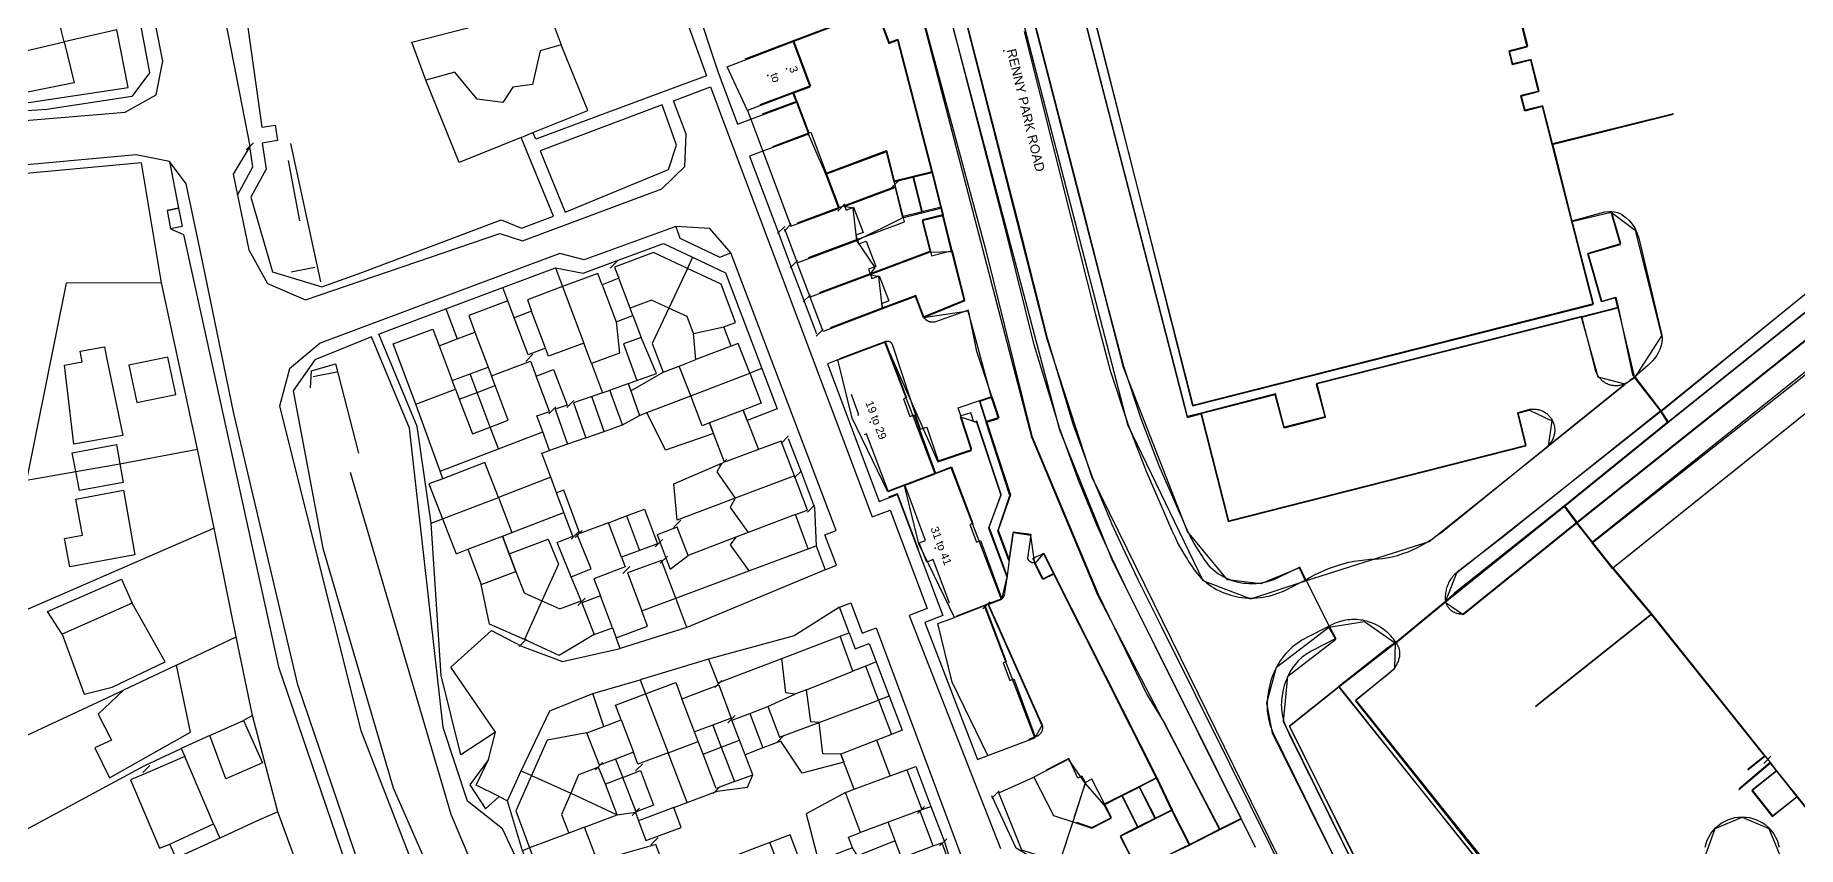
# Model space of a CAD drawing. Header units: millimetres. Extents: x 111502 to 977541, y 8702 to 1044108.
# Drawn here: x 488560.1 to 488807.8, y 243066.6 to 243180.8 of the extents above; entities that cross this region are included whole.
import ezdxf
from ezdxf.enums import TextEntityAlignment as Align

# ---------------------------------------------------------------- set-up
doc = ezdxf.new("R2010")
doc.units = ezdxf.units.MM
doc.header["$LTSCALE"] = 0.25
doc.linetypes.add('DASHED2', pattern=[9.525, 6.35, -3.175])
doc.layers.add('E HVSS As Laid HV', color=10, linetype='Continuous')
doc.layers.add('X HVSS Site Background', color=8, linetype='Continuous')
doc.styles.add('85C29BD3-77E0-4928-B775-6F', font='arial.ttf', dxfattribs={"height": 0.2})

# ---------------------------------------------------------------- blocks, each defined once
blk = doc.blocks.new('Gas OS')
at = {"layer": 'X HVSS Site Background'}
for points in [[(248.84, -565.23), (304.54, -560.59), (308.9, -558.12), (309.85, -553.42), (303.86, -523.04), (302.34, -515.46), (296.33, -485.98), (284.43, -450.33)], [(506.8, -616.07), (521.41, -604.26), (578.93, -558.11), (535.54, -535.13), (540.5, -505.06), (546.71, -468.85), (559.29, -392.98), (604.03, -383.11), (614.12, -387.21), (641.48, -406.5)], [(408.49, -461.87), (445.43, -604.54), (456.01, -626.5), (462.78, -629.05), (470.46, -626.51), (469.61, -624.7), (464.17, -626.95), (459.49, -626.37), (453.85, -619.57), (444.89, -596.49), (428.72, -533.82)], [(521.41, -604.26), (520.39, -602.72), (549.64, -578.89)], [(268.1, -431.25), (263.46, -422.75), (259.16, -415.39), (256.9, -412.11), (251.89, -405.9), (252.65, -405.12), (256.85, -410.22), (267.86, -425.8), (288.06, -466.04), (297.18, -497.37), (307.95, -555.05), (305.47, -558.38), (293.53, -560.2), (248.78, -563.23), (237.42, -562.42)], [(499.25, -727.76), (491.44, -715.97), (440.42, -611.9), (434.13, -592.51), (400.33, -459.68), (391.07, -443.86), (379.53, -435.34), (365.38, -431.08), (350.48, -430.91), (304.47, -440.29), (298.94, -444.2), (313.27, -513.82), (311.85, -513.48), (308.33, -509.97), (297.02, -450.84), (297.81, -446.13), (298.94, -444.2)], [(395.93, -454.23), (435.86, -605.28), (443.25, -623.52), (461.4, -660.08), (458.4, -661.58), (441.26, -628.53), (431.97, -606.32), (414.18, -537.86)], [(498.51, -539.17), (494.62, -523.95), (438.5, -538.26), (454.56, -601.92), (510.88, -587.62), (507.91, -575.97), (505.13, -565.13), (503.78, -559.8), (501.27, -560.43), (500.74, -558.32), (503.23, -557.69), (502.11, -553.27), (499.55, -553.93), (499.07, -552.05), (501.62, -551.4), (498.51, -539.17), (502.2, -538.19)], [(368.52, -529.6), (368.98, -531.56), (370.81, -539.56), (380.88, -537.44), (382.79, -545.84), (386.25, -555.47), (379.41, -558.01), (362.27, -564.4), (361.86, -563.46), (369.57, -560.35), (365.81, -551.09), (362.89, -551.95), (361.82, -556.7), (359.02, -557.07), (357.65, -559.21), (354.03, -558.73), (350.88, -554.96), (346.81, -556.09), (344.86, -550.72), (363.87, -545.87), (365.81, -551.09)], [(454.34, -528.99), (455.1, -532.6), (436.75, -537.32), (453.83, -603.53), (455.76, -603.03)], [(317.24, -540.59), (318.39, -540.41), (317.14, -534.34), (314.48, -534.7), (317.24, -540.59), (319.02, -549.76), (322.05, -565.36)], [(237.17, -562.38), (236.94, -557.12), (237.32, -561.3), (246.46, -562.67), (291.29, -559.15), (304.99, -557.11), (303.37, -548.99), (295.96, -550.69), (297.4, -556.46), (286.14, -558.7), (285.43, -555.71), (288.76, -554.94), (288.19, -552.5), (295.96, -550.69), (294.59, -545.26), (283.62, -547.98), (284.33, -550.98), (287.65, -550.21), (288.19, -552.5), (272.07, -554.28), (258.09, -555.43), (253.99, -555.77), (236.94, -557.12), (236.69, -551.28)], [(331.67, -546.41), (324.61, -548.11), (321.79, -548.68), (323.76, -562.71), (325.63, -562.41), (325.96, -564.58), (323.8, -564.94), (324.38, -568.58), (322.23, -572.53), (325.26, -583.03), (332.19, -585.17), (337.81, -583.13), (357.41, -575.75), (360.25, -576.91), (364.77, -575.22), (360.23, -564.16), (361.86, -563.46)], [(384.68, -545.25), (387.86, -554.86), (390.63, -562.26), (392.48, -561.57), (394.18, -566.06), (398.13, -576.63), (404.85, -574.12), (403.03, -569.32), (400.59, -563.66), (394.18, -566.06), (392.31, -566.77), (396.28, -577.34), (398.08, -582.15), (399.89, -586.96), (401.7, -591.77)], [(392.01, -560.35), (392.48, -561.57), (398.91, -559.17), (398.44, -557.92), (400.83, -557.02), (398.42, -550.66), (410.11, -546.24), (411.89, -550.91), (413.1, -550.45), (417.93, -569.05)], [(398.44, -557.92), (392.01, -560.35), (389.15, -554.18), (398.42, -550.66)], [(320.33, -572.24), (321.93, -579.96), (324.54, -584.7), (329.91, -586.98), (357.23, -577.64), (360.38, -578.68), (379.96, -571.39), (383.22, -568.24), (383.42, -563.69), (381.61, -559), (386.84, -557), (388.67, -561.92), (394.84, -578.34), (409.56, -617.53), (412.09, -616.58), (417.3, -630.43), (414.77, -631.38), (427.59, -664.2)], [(360.23, -564.16), (351.49, -567.65), (346.81, -556.09)], [(398.91, -559.17), (400.59, -563.66)], [(505.13, -565.13), (522.12, -560.87)], [(310.77, -567.51), (306.07, -566.6), (268.7, -570), (267.2, -576.13)], [(321.56, -565.89), (322.57, -564.88)], [(332.04, -584.47), (327.83, -564.99)], [(403.03, -569.32), (411.5, -566.14), (412.57, -570.4), (415.24, -569.73), (417.93, -569.05), (419.18, -574.07)], [(491.83, -700.25), (465.84, -647.95), (465.04, -643.69), (466.4, -638.67), (473.75, -633.02), (478.76, -632.24), (483.11, -635.29), (490.11, -629.51), (492.6, -631.25), (508.55, -618.39), (570.28, -569.14), (576.77, -565.98), (586.15, -567.01), (616.56, -584.52), (627.05, -597.03)], [(309.66, -584.59), (296.26, -584.65), (290.66, -612.38), (297.61, -611.14), (297.11, -608.53), (303.31, -607.33), (303.81, -610.06), (304.26, -612.68), (298.12, -613.83), (297.61, -611.14), (303.81, -610.06), (314.71, -608.02), (309.66, -584.59), (306.83, -567.7), (269.33, -571.2), (267.2, -576.13), (263.48, -576.36), (262.06, -570.52), (268.7, -570)], [(417.03, -822.23), (406.53, -797.59), (372.61, -738.82), (374.01, -738.02), (351.59, -699.29), (340.78, -676.34), (328.83, -641.16), (319.81, -602.98), (315.45, -581.78), (313.12, -570.65), (310.77, -567.51), (312.05, -574.1), (310.44, -574.41), (310.93, -577)], [(327.48, -567.37), (329.04, -575.88)], [(415.24, -569.73), (416.51, -574.74), (419.18, -574.07), (419.46, -575.15), (416.57, -575.87), (417.69, -580.28), (409.2, -583.46), (400.83, -586.6)], [(514.35, -588.11), (514.05, -586.69), (512.08, -587.26), (510.12, -580.52), (514.73, -579.19), (513.41, -574.66), (516.81, -577.2), (520.51, -592.04), (516.71, -597.94), (520.39, -602.72), (491.69, -625.44), (490.11, -629.51), (506.8, -616.07), (508.55, -618.39), (510.77, -621.18), (575.2, -570.3)], [(420.72, -580.18), (422.49, -587.16), (416.74, -589.52), (415.62, -586.52), (411.01, -588.27), (410.49, -583.73), (409.2, -583.46), (409.98, -582.42), (407.39, -578.65), (406.87, -574.11), (405.59, -573.85), (412.78, -571.19), (413.83, -575.43)], [(412.17, -571.3), (413.18, -570.29)], [(583.55, -575.26), (580.28, -571.23), (513.61, -624.8), (510.77, -621.18)], [(310.44, -574.41), (312.05, -574.1), (312.54, -576.68), (310.93, -577), (312.74, -577.77), (326.12, -638.62), (340.19, -680), (352.15, -704.14), (371.4, -736.72), (370.2, -737.72), (371.2, -739.62), (405.43, -798.88), (414.57, -818.19), (415.71, -822.23)], [(397.22, -576.99), (399.02, -581.79), (407.39, -578.65), (413.83, -575.43), (416.51, -574.74)], [(404.71, -574.49), (405.72, -573.48)], [(507.91, -575.97), (513.41, -574.66)], [(402.95, -624.96), (404.52, -624.31), (402.9, -620.04), (404.49, -619.43), (389.67, -580.38), (386.72, -576.95), (381.97, -576.67), (369.07, -581.36), (365.65, -580.45), (331.95, -593.09), (327.63, -596.69), (326.25, -601.94), (337.67, -647.56), (352.64, -686.25), (373.45, -724.83), (384.3, -738.26), (404.88, -772.96), (405.77, -777.78), (406.98, -776.02), (422.44, -802.22), (429.38, -810.97), (434.12, -814.69), (439.09, -815.29), (445.16, -811.55)], [(381.97, -576.67), (382.52, -578.29), (388.12, -581), (389.67, -580.38)], [(396.24, -577.67), (397.26, -576.66)], [(397.17, -577.32), (398.18, -576.3)], [(417.69, -580.28), (420.72, -580.18), (419.46, -575.15)], [(358.33, -587.12), (357.63, -585.27), (365.05, -582.49), (368.92, -583.24), (373.08, -581.7), (380.23, -579.07), (384.29, -580.99), (388.93, -583.18), (394.03, -596.67), (392.34, -597.32), (393.95, -601.53), (391.43, -602.49), (386.67, -604.3), (385.64, -604.7), (384.04, -600.5), (382.43, -596.3), (384.76, -595.4)], [(372.7, -582.55), (373.71, -581.54)], [(394.03, -596.67), (396.17, -602.3), (391.99, -603.95), (393.56, -608.06), (388.78, -609.83), (387.24, -605.81), (380.51, -608.14), (377.89, -602.86), (384.04, -600.5), (392.34, -597.32), (390.73, -593.12), (389.72, -593.51), (388.69, -590.79), (390.35, -590.16), (388.33, -584.77), (383.57, -582.56), (378.8, -580.33), (373.35, -582.38), (373.94, -583.96)], [(384.29, -580.99), (383.57, -582.56), (380.95, -588.15), (378.61, -593.12), (380.16, -597.16)], [(398.04, -582.48), (399.05, -581.46)], [(411.01, -588.27), (402.64, -591.43), (400.83, -586.6), (399.02, -581.79)], [(331.22, -582.45), (327.86, -583.07)], [(384.43, -591.74), (383.52, -589.33), (380.95, -588.15), (378.51, -587.04), (375.51, -588.15), (373.94, -583.96), (371.59, -584.86), (370.98, -583.27), (366.03, -585.13), (361.09, -587), (361.68, -588.59), (359.23, -589.51), (358.33, -587.12), (352.83, -589.2), (353.7, -591.54)], [(365.05, -582.49), (366.03, -585.13), (369.02, -593.06)], [(356.58, -647.84), (351.71, -650.99), (348.98, -639.85), (347.56, -618.42), (345.58, -604.82), (340.2, -591.81), (341.5, -591.31), (349.63, -588.27), (357.63, -585.27)], [(371.59, -584.86), (373.55, -590.08), (374.01, -594.47), (370.11, -595.93), (371.66, -600.05), (370.12, -600.59), (367.57, -601.49), (369.3, -606.38), (371.86, -605.49), (374.43, -604.57), (372.69, -599.68)], [(399.85, -587.28), (400.86, -586.27)], [(349.63, -588.27), (351.21, -592.47), (353.7, -591.54), (355.55, -596.44)], [(370.11, -595.93), (369.02, -593.06), (364.06, -594.92), (363.64, -593.8), (361.19, -594.72), (359.23, -589.51)], [(363.64, -593.8), (361.68, -588.59)], [(373.55, -590.08), (375.9, -589.19), (375.51, -588.15)], [(375.9, -589.19), (377.07, -592.29)], [(426.32, -600.73), (423.06, -588.56), (416.74, -589.52)], [(509.24, -589.42), (514.35, -588.11), (516.71, -597.94), (515.39, -598.86)], [(345.4, -601.66), (342.21, -593.2), (347.79, -591.1), (348.68, -593.44), (350.53, -598.34), (353.06, -597.39)], [(389.72, -593.51), (384.76, -595.4), (384.43, -591.74), (388.69, -590.79)], [(401.66, -592.1), (402.67, -591.09)], [(410.6, -768.53), (405.89, -771.72), (385.51, -737.36), (377.82, -728.38), (364.03, -704.25), (363.18, -702.65), (367.98, -699.97), (360.07, -666.74), (357.58, -661.42), (352.67, -657.54), (349.26, -647.18), (344.53, -605.05), (339.18, -592.19), (331.19, -595.43), (328.15, -599.78), (332.32, -621.94), (342.23, -655.67), (361.17, -698.9), (363.18, -702.65)], [(348.68, -593.44), (351.21, -592.47)], [(404.74, -595.44), (411.32, -592.96)], [(414.11, -613.13), (418.38, -611.49), (411.32, -592.96), (418.77, -609.76), (423.53, -608.19), (421.96, -603.43), (424.2, -604.19), (427.63, -614.49), (425.92, -619.1), (428.46, -625.94), (427.74, -629.17), (420.67, -610.62), (418.38, -611.49)], [(330.58, -599.39), (330.74, -596.98), (334.1, -595.98), (337.35, -608.56)], [(347.56, -618.42), (349.15, -617.82), (357, -614.79), (355.1, -609.88), (349.21, -612.15), (348.82, -611.07), (345.4, -601.66), (350.98, -599.56), (351.51, -600.96), (354.03, -600.01), (356.55, -599.06), (356.02, -597.67), (361.52, -595.6), (362.33, -597.71), (364.77, -596.78), (366.66, -601.81), (365.01, -602.39), (366.72, -607.3), (364.17, -608.2)], [(351.51, -600.96), (353.35, -605.83), (355.87, -604.88), (354.03, -600.01), (353.06, -597.39), (355.55, -596.44), (356.02, -597.67)], [(360.85, -595.66), (361.86, -594.65)], [(375.63, -599.8), (380.16, -597.16), (382.43, -596.3)], [(334.29, -597.18), (330.95, -597.81)], [(348.82, -611.07), (357.02, -607.94), (355.87, -604.88), (358.37, -603.93), (356.55, -599.06)], [(350.98, -599.56), (350.53, -598.34)], [(364.38, -611.95), (363.13, -608.55), (364.17, -608.2), (363.24, -605.58), (362.43, -603.3), (364.19, -602.68), (362.33, -597.71)], [(371.66, -600.05), (372.69, -599.68), (375.26, -598.78), (375.63, -599.8), (376.84, -603.26), (377.89, -602.86)], [(375.26, -598.78), (376.46, -598.34)], [(366.61, -602.15), (367.62, -601.13)], [(371.86, -605.49), (370.12, -600.59)], [(458.4, -661.58), (454.16, -663.7), (451.68, -658.84), (449.52, -654.31), (435.06, -625.58), (433.55, -626.34), (432.43, -624.12), (431.85, -620.14), (429.31, -619.79), (428.77, -623.67), (427.19, -619.54), (428.92, -614.54), (425.58, -604.24), (427.3, -603.67), (426.32, -600.73), (424.62, -601.28), (425.58, -604.24)], [(364.09, -603.03), (365.1, -602.02)], [(374.43, -604.57), (376.84, -603.26)], [(357.02, -607.94), (363.24, -605.58)], [(369.3, -606.38), (366.72, -607.3)], [(397.76, -606.49), (399.61, -611.35), (401.44, -616.19), (401.67, -621.61), (402.95, -624.96), (383.49, -633.08), (374.13, -636.03)], [(398.61, -611.73), (396.76, -606.87), (393.56, -608.06)], [(396.75, -607.19), (397.76, -606.17)], [(311.75, -638.39), (304.3, -641.92), (300.77, -645.27), (302.63, -648.96), (300.3, -650.04), (302.34, -654.24), (313.72, -647.81), (311.75, -638.39), (320.14, -634.38), (317.07, -619.12), (314.71, -608.02)], [(388.09, -610.41), (389.1, -609.4)], [(470.46, -626.51), (487.84, -620.97), (504.59, -607.56)], [(336.17, -611.23), (350.33, -659.35), (367.1, -699.2)], [(398.76, -617.19), (400.46, -616.56), (398.61, -611.73), (390.3, -614.89), (389.61, -616.21), (392.14, -619.74)], [(398.59, -612.04), (399.61, -611.03)], [(349.21, -612.15), (347.25, -612.89), (349.15, -617.82), (351.05, -622.74), (352.73, -622.08), (357.58, -620.22), (358.9, -619.71), (366.21, -616.92), (365.19, -614.15)], [(375.01, -617.4), (377.54, -616.45), (379.38, -621.31), (376.85, -622.26), (374.32, -623.21), (372.48, -618.35), (368.46, -619.87), (366.22, -613.77), (365.19, -614.15), (364.38, -611.95), (357, -614.79), (358.9, -619.71)], [(400.44, -616.88), (401.45, -615.86)], [(317.07, -619.12), (286.65, -632.33), (266.46, -648.36), (278.72, -657.99), (280.77, -652.87), (304.3, -641.92)], [(358.53, -622.71), (357.58, -620.22), (359.48, -625.21), (358.53, -622.71), (364.01, -620.66), (365.44, -624.2), (363.12, -629.32), (365.64, -630.46), (368.64, -629.33), (367.23, -625.97), (365.29, -621.15), (367.45, -620.26), (366.21, -616.92)], [(372.48, -618.35), (375.01, -617.4), (376.85, -622.26)], [(390.4, -620.4), (383.66, -622.98), (382.14, -618.98), (379.33, -620.05), (379.75, -621.16), (380.59, -623.41), (381.16, -624.9), (383.66, -622.98)], [(381.64, -619.01), (382.65, -617.99)], [(400.57, -622.01), (398.76, -617.19), (392.14, -619.74), (390.4, -620.4), (389.61, -621.45), (392.21, -625.14)], [(355.64, -651.68), (353, -655.22), (355.19, -658.59), (357.1, -656.87), (353.9, -655.29), (355.64, -651.68), (356.58, -647.84), (350.3, -638.66), (356.03, -633.51), (360.25, -635.7), (366.02, -637.89), (374.13, -636.03), (373.58, -634.55), (377.98, -632.89), (377.17, -630.75), (381.95, -628.98), (392.21, -625.14), (400.57, -622.01), (401.67, -621.61)], [(367.23, -625.97), (370.04, -624.83), (368.09, -620.01)], [(367.26, -620.64), (368.27, -619.63)], [(367.78, -620.44), (368.79, -619.43)], [(379.05, -621.74), (380.06, -620.73)], [(352.73, -622.08), (354.61, -627.05), (359.48, -625.21), (360.61, -628.2), (363.12, -629.32), (360.66, -634.8)], [(374.32, -623.21), (374.84, -624.56), (370.44, -626.22), (371.35, -628.63)], [(383.49, -633.08), (381.95, -628.98), (379.95, -623.65), (375.15, -625.42), (377.17, -630.75)], [(379.76, -624.04), (380.77, -623.03)], [(432.43, -624.12), (433.62, -622.72), (435.06, -625.58)], [(374.48, -625.5), (375.5, -624.49)], [(513.61, -624.8), (519.04, -631.24)], [(370.45, -634.09), (365.56, -637.02), (360.66, -634.8), (355.76, -632.6), (354.61, -627.05)], [(368.18, -629.98), (369.2, -628.97)], [(373.03, -633.13), (371.35, -628.63), (368.74, -629.61), (370.45, -634.09), (373.03, -633.13), (373.58, -634.55)], [(427.74, -629.17), (425.83, -629.89), (433.4, -646.88), (432.42, -648.6)], [(295.67, -634.03), (298.77, -642.48), (302.72, -641.47), (310.19, -637.92), (305.52, -629.67)], [(404.94, -630.21), (398.6, -634.26), (386.56, -637.55), (376.94, -640.43), (377.7, -642.41), (380.87, -650.73), (385.09, -649.12)], [(386.56, -637.55), (387.87, -640.89), (396.84, -637.46), (405.07, -634.32), (406.32, -633.84), (404.94, -630.21), (406.53, -629.63), (408.15, -633.88), (410.13, -633.13), (423.27, -668.5), (421.21, -676.94), (415.57, -681.83), (412.72, -683.33), (406.04, -686.5)], [(425.79, -651.12), (420.78, -640.76), (418.78, -632.55), (421.12, -631.69)], [(425.09, -630.48), (426.1, -629.47)], [(502.79, -644.21), (519.04, -631.24), (535, -651.24), (532.61, -653.16)], [(406.32, -633.84), (407.17, -636.07), (409.13, -635.32), (410.11, -637.93), (411.94, -642.77), (410.45, -643.33), (408.65, -638.51)], [(494.44, -696.17), (492.56, -692.4), (489.4, -686.04), (494.92, -681.5), (501.79, -690.31), (494.44, -696.17), (492.42, -697.33), (490.51, -693.47), (467.35, -646.3), (467.98, -639.95), (474.71, -634.73), (473.75, -633.02)], [(326.01, -659.02), (322.43, -645.47), (320.14, -634.38)], [(359.95, -635.75), (360.96, -634.74)], [(385.78, -650.89), (388.34, -649.93), (390.9, -648.95), (389.84, -646.13), (392.37, -645.18), (394.88, -644.22), (396.53, -648.54), (402.1, -646.46), (400.92, -646.35), (400.3, -641.86), (406.84, -639.23), (405.07, -634.32)], [(515.61, -691.41), (477.49, -643.36), (483.01, -638.8), (483.11, -635.29), (475.12, -641.47), (468.19, -647.04), (486.14, -683.02)], [(400.3, -641.86), (398.69, -642.48), (397.39, -642.28), (396.84, -637.46)], [(410.11, -637.93), (408.65, -638.51), (406.84, -639.23)], [(360.38, -664.5), (358.3, -657.46), (360.21, -653.26), (364.24, -644.82), (370.26, -642.39), (376.94, -640.43)], [(374.25, -646.08), (373.46, -644.03), (377.7, -642.41), (381.93, -640.81), (382.81, -643.12)], [(387.17, -646.81), (384.59, -647.79), (382.81, -643.12), (387.98, -641.17), (389.74, -645.85), (387.17, -646.81), (388.34, -649.93), (390.18, -654.78), (392.75, -653.81), (391.69, -650.99), (390.9, -648.95)], [(387.42, -641.54), (388.43, -640.53)], [(475.12, -641.47), (509.65, -684.54)], [(371.82, -647), (370.26, -642.39)], [(394.88, -644.22), (398.69, -642.48)], [(411.94, -642.77), (413.76, -647.55), (412.26, -648.15)], [(322.43, -645.47), (321.19, -646.18), (323.83, -652.11), (318.71, -654.4), (316.45, -648.29), (321.19, -646.18)], [(369.46, -647.89), (371.82, -647), (374.25, -646.08), (376, -650.65), (373.49, -651.6), (371.22, -652.46), (369.46, -647.89), (363.88, -648.95), (361.65, -653.91), (367.18, -656.38), (365.89, -659.41), (366.89, -662.03), (361.4, -664.1), (360.38, -664.5), (362.01, -669.3)], [(389.28, -646.5), (390.29, -645.48)], [(392.37, -645.18), (394.2, -650.03)], [(316.45, -648.29), (312.42, -650.11)], [(390.18, -654.78), (387.61, -655.75), (385.78, -650.89), (385.09, -649.12), (384.59, -647.79)], [(407.03, -655.85), (405.55, -652.05), (405.12, -650.93), (405.55, -652.05), (399.73, -653.59), (396.72, -649.08), (394.2, -650.03), (391.69, -650.99)], [(396.11, -649.32), (397.12, -648.3)], [(412.09, -653.98), (410.21, -648.95)], [(294.78, -673.16), (295.29, -681.51), (293.29, -687.66), (283.44, -691.01), (289.94, -692.53), (294.73, -689.9), (297.33, -684.83), (297.55, -671.92), (294.78, -673.16), (293.63, -670.07), (287.78, -665.26), (288.27, -662.77), (307.32, -652.52), (312.42, -650.11), (312.92, -651.26), (307.72, -653.47), (305.29, -654.51), (309.35, -664.14), (310.83, -663.56), (316.98, -660.71), (317.83, -662.71), (311.71, -665.54), (310.83, -663.56)], [(316.98, -660.71), (312.92, -651.26)], [(383.53, -657.72), (380.87, -650.73), (376.63, -652.33), (376, -650.65)], [(534.86, -652.22), (535.88, -651.21)], [(307.02, -653.51), (308.03, -652.49)], [(360.21, -653.26), (361.65, -653.91), (359.44, -658.87), (361.4, -664.1), (363.19, -668.85), (362.01, -669.3), (363.18, -674.17), (364.48, -673.71), (366.38, -678.77), (364.7, -679.39), (363.18, -674.17)], [(370.65, -653.11), (371.66, -652.09)], [(373.49, -651.6), (374.49, -654.18), (376.96, -653.22), (378.83, -658.08), (376.38, -659.03), (374.49, -654.18), (372.04, -655.13)], [(376.29, -653.28), (377.3, -652.27)], [(381.68, -658.42), (383.53, -657.72), (387.76, -656.14), (392, -655.57), (392.75, -653.81)], [(418.14, -663.83), (416.27, -658.82), (411.8, -660.5), (407.91, -661.94), (405.82, -656.31), (407.03, -655.85), (412.09, -653.98), (414.43, -653.12), (416.55, -658.72), (417.81, -658.27), (419.71, -663.26), (421.54, -669.15), (420.59, -674.22), (415.57, -681.83)], [(414.43, -653.12), (415.69, -652.64), (417.81, -658.27)], [(439.48, -654.98), (437.16, -651.61), (432.27, -654.14), (435.02, -659.55), (437.73, -660.45), (440.41, -661.32), (443.14, -659.94), (442.17, -658.02), (444.62, -656.78), (446.89, -661.26)], [(531.39, -655.88), (535.75, -652.18), (536.66, -653.32), (533.2, -656.08), (536.07, -659.67), (539.53, -656.93), (558.09, -680.09), (539.27, -695.29)], [(536.66, -653.32), (539.53, -656.93)], [(387.18, -656.45), (388.19, -655.44)], [(405.82, -656.31), (400.29, -659.31), (401.98, -665.98)], [(426.37, -657.08), (427.38, -656.06)], [(442.17, -658.02), (439.48, -654.98), (437.73, -660.45), (435.87, -666.09), (430.59, -664.4), (427.36, -656.35), (432.27, -654.14)], [(444.62, -656.78), (447.06, -655.55)], [(449.52, -654.31), (447.06, -655.55), (449.33, -660.02)], [(357.1, -656.87), (358.3, -657.46)], [(369.13, -661.18), (373.7, -659.44), (376.28, -659.06), (376.7, -660.27), (377.73, -663.07), (378.77, -662.69), (382.69, -661.24), (381.68, -658.42), (376.7, -660.27)], [(375.82, -659.54), (376.83, -658.53)], [(415.9, -659.28), (416.91, -658.27)], [(435.4, -667.5), (429.8, -664.16), (426.38, -656.78)], [(451.68, -658.84), (449.33, -660.02), (446.89, -661.26), (444.42, -662.5), (445.75, -665.12), (440.74, -667.66), (435.87, -666.09), (435.4, -667.5), (440.72, -668.24), (440.78, -669.89), (454.16, -663.7)], [(407.18, -822.24), (390.63, -787.2), (369.81, -748.51), (360.61, -727.46), (345.5, -703.58), (334.79, -683.01), (326.01, -659.02), (323.03, -660.36), (317.83, -662.71)], [(375.68, -676.64), (373.55, -677.42), (374.59, -675.68), (372.71, -670.72), (380.73, -667.82), (379.13, -663.62), (370.92, -665.95), (369.13, -661.18), (366.89, -662.03)], [(413.67, -665.49), (412.78, -663.13), (411.8, -660.5)], [(378.44, -663.67), (379.45, -662.66)], [(412.78, -663.13), (407.47, -665.24), (406.8, -664.08), (405.76, -664.46), (401.98, -665.98), (399.74, -666.88), (398, -662.28), (395.16, -663.36)], [(406.8, -664.08), (406.23, -662.57), (407.91, -661.94)], [(412.72, -683.33), (411.58, -680.38), (416.86, -678.38), (419.07, -673.54), (413.58, -671.03), (414.77, -668.47), (413.67, -665.49), (418.14, -663.83), (419.33, -663.4), (421.27, -668.69), (419.07, -673.54), (420.59, -674.22)], [(419.02, -663.83), (420.03, -662.82)]]:
    blk.add_lwpolyline(points, dxfattribs=at)
for points in [[(380.01, -559.56), (362.9, -566.02), (366.38, -574.63), (380.94, -568.67), (382.03, -565.21)], [(320.33, -572.24), (322.51, -568.25), (322.06, -565.41), (319.75, -569.29)], [(504.59, -607.56), (515.39, -598.86), (511.59, -597.88), (509.24, -589.42), (471.98, -598.85), (473.2, -603.56), (467.44, -605.04), (466.21, -600.33), (455.76, -603.03), (459.59, -618.19), (501.43, -607.55), (500.3, -602.93), (501.96, -602.5), (505.08, -604)], [(301.92, -595.09), (304.21, -606.09), (297.32, -607.28), (296, -596.17), (298.49, -595.72), (298.21, -594.2), (301.64, -593.58)], [(377.07, -592.29), (374.61, -593.2), (376.46, -598.34), (379.22, -597.35)], [(305.08, -596.18), (306.2, -601.44), (311.65, -600.29), (310.55, -595.03)], [(404.74, -595.44), (403.28, -596), (410.55, -615.34), (413.08, -614.39), (419.49, -631.42), (416.96, -632.37), (424.35, -651.67), (425.79, -651.12), (432.42, -648.6), (425.36, -630.06), (421.12, -631.69), (416.11, -621.32), (414.11, -613.13), (411.77, -614.01), (406.74, -603.65)], [(386.67, -604.3), (387.24, -605.81)], [(391.43, -602.49), (391.99, -603.95)], [(382.15, -618.01), (381.68, -612.86), (388.41, -609.97), (387.7, -611.21), (390.3, -614.89)], [(298.57, -620.11), (297.61, -615.03), (304.31, -613.78), (305.92, -622.88), (296.79, -624.55), (296.04, -620.58)], [(295.67, -634.03), (293.64, -630.85), (304.01, -626.27), (305.52, -629.67)], [(405.12, -650.93), (402.63, -650.87), (402.1, -646.46), (410.45, -643.33), (412.26, -648.15), (410.21, -648.95)], [(367.18, -656.38), (373.7, -659.44), (372.04, -655.13), (371.1, -652.73), (368.29, -653.8)], [(526.52, -665.55), (528.06, -661.36), (531.82, -659.8), (535.58, -661.36), (537.13, -665.11), (535.58, -668.87), (531.82, -670.43), (528.06, -668.87)], [(395.16, -663.36), (390.02, -665.32), (391.89, -670.21), (396.92, -667.94)]]:
    blk.add_lwpolyline(points, close=True, dxfattribs=at)
blk = doc.blocks.new('OS MAP 060722')
at = {"layer": 'X HVSS Site Background'}
for points in [[(-80.98, 3944.23), (-84.36, 3951.05), (-93.95, 3970.3), (-97.27, 3976.97), (-99.12, 3980.81), (-101.01, 3984.93), (-101.16, 3985.33), (-103.66, 3991.37), (-103.8, 3991.69), (-106.49, 3999.06), (-110.07, 4010.87), (-113.91, 4026.42), (-122.96, 4061.47)], [(-111.48, 4054.96), (-104.89, 4028.67), (-101.5, 4015.32), (-99.38, 4007.27), (-96.93, 3999.79), (-95.9, 3997.11), (-94.35, 3993.1), (-91.63, 3986.81), (-91.19, 3985.85), (-90.76, 3984.88), (-90.33, 3983.91), (-89.87, 3982.96), (-89.37, 3982.03), (-88.82, 3981.12), (-88.59, 3980.77), (-88.37, 3980.42), (-88.14, 3980.08), (-87.91, 3979.73), (-87.67, 3979.39), (-87.43, 3979.06), (-87.18, 3978.73), (-86.91, 3978.41), (-86.64, 3978.11), (-86.35, 3977.82), (-85.87, 3977.41), (-85.53, 3977.15), (-85.17, 3976.91), (-84.81, 3976.69), (-84.43, 3976.48), (-84.05, 3976.29), (-83.66, 3976.11), (-83.26, 3975.95), (-82.86, 3975.8), (-82.45, 3975.68), (-82.04, 3975.56), (-81.3, 3975.41), (-80.88, 3975.35), (-80.45, 3975.3), (-80.02, 3975.27), (-79.59, 3975.26), (-79.17, 3975.26), (-78.74, 3975.29), (-78.31, 3975.33), (-77.89, 3975.39), (-77.46, 3975.46), (-77.04, 3975.55), (-76.63, 3975.66), (-76.22, 3975.79), (-75.82, 3975.93), (-75.05, 3976.25), (-71.91, 3977.81)], [(-73.97, 3934.56), (-82.57, 3951.94), (-92.16, 3971.19), (-95.47, 3977.85), (-97.31, 3981.66), (-99.16, 3985.69), (-99.31, 3986.1), (-101.82, 3992.15), (-101.94, 3992.43), (-104.61, 3999.75), (-108.22, 4011.83), (-112.01, 4026.93), (-119.45, 4055.88)], [(-21.98, 4001.59), (-0.38, 4019.1), (7.29, 4025.43), (-1.77, 4062.35), (-7.99, 4064.7), (-8.54, 4065.01), (-8.8, 4065.26), (-9.05, 4065.55), (-9.32, 4065.85), (-9.48, 4066.06), (-9.56, 4066.19), (-9.72, 4066.55), (-9.75, 4066.66), (-9.8, 4066.93), (-9.81, 4067.51), (-9.76, 4068.2), (-9.55, 4069.57), (-9.42, 4070.65), (-9.21, 4071.54), (-9, 4072.43), (-8.81, 4073.21), (1, 4116.37), (3.06, 4135.69)], [(-20.95, 4000.04), (36.57, 4046.2), (-6.8, 4069.2), (-6.7, 4070.94), (-6.51, 4070.9), (-5.64, 4076.15), (-1.83, 4099.28)], [(-71.91, 3977.81), (-72.75, 3979.62), (-75.82, 3978.1), (-76.53, 3977.8), (-76.85, 3977.69), (-77.19, 3977.58), (-77.51, 3977.49), (-77.83, 3977.43), (-78.19, 3977.37), (-78.54, 3977.32), (-78.9, 3977.28), (-79.24, 3977.26), (-79.57, 3977.26), (-79.93, 3977.27), (-80.26, 3977.29), (-80.62, 3977.33), (-80.96, 3977.38), (-81.56, 3977.5), (-81.89, 3977.6), (-82.23, 3977.7), (-82.54, 3977.82), (-82.87, 3977.95), (-83.18, 3978.09), (-83.5, 3978.25), (-83.8, 3978.42), (-84.09, 3978.6), (-84.37, 3978.78), (-84.61, 3978.97), (-84.99, 3979.29), (-85.19, 3979.49), (-85.4, 3979.72), (-85.62, 3979.98), (-85.82, 3980.25), (-86.04, 3980.55), (-86.26, 3980.86), (-86.48, 3981.19), (-86.69, 3981.51), (-86.91, 3981.85), (-87.13, 3982.19), (-87.63, 3983.02), (-88.09, 3983.87), (-88.52, 3984.75), (-88.93, 3985.69), (-89.37, 3986.67), (-89.8, 3987.62), (-92.5, 3993.86), (-95.05, 4000.46), (-97.46, 4007.84), (-99.57, 4015.83), (-102.98, 4029.06), (-111.71, 4063.01)], [(-86.59, 4001.3), (-88.53, 4000.8), (-88.87, 4002.13), (-105.58, 4067.03), (-104.21, 4067.38), (-87.23, 4071.75)], [(-128.15, 4066.5), (-127.06, 4061.86), (-116.89, 4024.17), (-110.39, 3998.02), (-101.1, 3975.8), (-94.25, 3961.7), (-91.73, 3957.55), (-88.66, 3951.71), (-83.97, 3942.73)], [(-103.84, 4066.09), (-104.01, 4066.05), (-87.79, 4002.41), (-31.48, 4016.7), (-34.45, 4028.36)], [(-37.21, 4039.2), (-38.57, 4044.54), (-41.07, 4043.9), (-41.61, 4046.01), (-39.11, 4046.65), (-40.24, 4051.06), (-42.79, 4050.41), (-43.27, 4052.29), (-40.71, 4052.94), (-43.83, 4065.17)], [(-143.91, 4053.7), (-132.22, 4058.12)], [(-132.22, 4058.12), (-130.45, 4053.45), (-129.24, 4053.91), (-124.42, 4035.3)], [(-150.71, 4051.13), (-143.91, 4053.7)], [(-143.91, 4053.7), (-141.51, 4047.34), (-143.9, 4046.44)], [(-143.9, 4046.44), (-144.02, 4046.39), (-148.66, 4044.64)], [(-143.43, 4045.19), (-143.9, 4046.44)], [(-148.26, 4043.39), (-143.43, 4045.19)], [(-143.43, 4045.19), (-141.75, 4040.7)], [(-37.21, 4039.2), (-20.23, 4043.46)], [(-146.81, 4038.81), (-141.75, 4040.7)], [(-141.75, 4040.7), (-141.47, 4040.81), (-139.31, 4035.04)], [(-139.31, 4035.04), (-130.84, 4038.22), (-129.77, 4033.95)], [(-34.45, 4028.36), (-37.2, 4039.16), (-37.21, 4039.2)], [(-33.81, 3985.92), (27.92, 4035.17), (29.16, 4036.06), (30.37, 4036.73), (32.05, 4037.54), (33.17, 4038.03), (34.41, 4038.33), (35.5, 4038.49), (36.24, 4038.61), (37.05, 4038.72), (38.48, 4038.79), (39.07, 4038.78), (40.57, 4038.56), (42.08, 4037.99), (42.9, 4037.66), (43.79, 4037.29), (45.02, 4036.64), (74.2, 4019.77), (84.69, 4007.24)], [(17.77, 4022.66), (-31.6, 3983.12)], [(-139.31, 4035.04), (-137.5, 4030.23)], [(-129.77, 4033.95), (-127.1, 4034.62)], [(-129.57, 4033.17), (-129.77, 4033.95)], [(-127.1, 4034.62), (-124.42, 4035.3)], [(-127.1, 4034.62), (-125.83, 4029.61)], [(-124.42, 4035.3), (-123.16, 4030.28)], [(-136.75, 4030.51), (-132.76, 4031.99), (-129.85, 4033.07), (-129.57, 4033.17)], [(-128.51, 4028.93), (-129.57, 4033.17)], [(-28.75, 3979.5), (37.92, 4033.08), (41.19, 4029.04)], [(-137.5, 4030.23), (-143.4, 4028.02)], [(-137.5, 4030.23), (-136.75, 4030.51)], [(-136.75, 4030.51), (-136.5, 4029.85), (-135.47, 4030.24), (-134.14, 4026.68), (-135.17, 4026.3), (-134.95, 4025.7)], [(-134.95, 4025.7), (-128.32, 4028.18), (-128.51, 4028.93)], [(-125.83, 4029.61), (-128.51, 4028.93)], [(-123.16, 4030.28), (-125.83, 4029.61)], [(-122.89, 4029.2), (-125.77, 4028.48), (-124.66, 4024.07)], [(-123.16, 4030.28), (-122.89, 4029.2)], [(-121.62, 4024.16), (-122.89, 4029.2)], [(-34.45, 4028.36), (-29.85, 4029.6), (-29.27, 4029.66), (-28.94, 4029.66)], [(-30.27, 4017.05), (-32.22, 4023.8), (-27.62, 4025.13), (-28.94, 4029.66)], [(-28.94, 4029.66), (-28.88, 4029.65), (-28.56, 4029.61), (-28.11, 4029.51), (-27.75, 4029.35), (-27.43, 4029.17), (-26.85, 4028.78), (-26.43, 4028.37), (-26.15, 4028.05), (-25.81, 4027.56), (-25.61, 4027.25), (-25.54, 4027.12), (-25.33, 4026.57), (-25.11, 4025.91), (-21.85, 4012.27), (-21.81, 4011.87), (-21.82, 4011.56), (-21.84, 4011.43), (-21.87, 4011.21), (-21.95, 4010.78), (-22.05, 4010.45), (-22.15, 4010.22), (-22.38, 4009.76), (-22.62, 4009.34), (-22.71, 4009.21), (-22.89, 4008.95), (-23.18, 4008.62), (-23.54, 4008.27), (-23.79, 4008.03), (-25.66, 4006.37)], [(-134.95, 4025.7), (-141.85, 4023.12)], [(-134.95, 4025.7), (-134.72, 4025.1), (-133.7, 4025.49), (-132.36, 4021.93), (-133.38, 4021.54), (-133.14, 4020.89)], [(-124.66, 4024.07), (-133.14, 4020.89)], [(-121.62, 4024.16), (-119.86, 4017.18), (-125.6, 4014.82)], [(-124.66, 4024.07), (-124.5, 4023.43), (-121.62, 4024.16)], [(-133.14, 4020.89), (-140.3, 4018.21)], [(-133.14, 4020.89), (-132.89, 4020.23), (-131.86, 4020.62), (-130.53, 4017.06), (-131.56, 4016.68), (-131.34, 4016.08)], [(-131.34, 4016.08), (-138.74, 4013.29)], [(-126.73, 4017.82), (-131.34, 4016.08)], [(-125.6, 4014.82), (-126.73, 4017.82)], [(-33.12, 4014.9), (-28.01, 4016.2)], [(-30.27, 4017.05), (-28.31, 4017.62), (-28.01, 4016.2)], [(-28.01, 4016.2), (-25.96, 4006.66), (-25.66, 4006.37)], [(-116.03, 4003.61), (-118.14, 4009.97), (-119.29, 4015.79), (-124.08, 4014.09), (-124.14, 4014.08), (-124.2, 4014.07), (-124.25, 4014.06), (-124.31, 4014.06), (-124.37, 4014.06), (-124.43, 4014.06), (-124.49, 4014.07), (-124.55, 4014.07), (-124.6, 4014.08), (-124.66, 4014.09), (-124.72, 4014.1), (-124.77, 4014.12), (-124.83, 4014.14), (-124.88, 4014.16), (-124.94, 4014.18), (-124.99, 4014.21), (-125.04, 4014.24), (-125.09, 4014.27), (-125.14, 4014.3), (-125.19, 4014.33), (-125.24, 4014.37), (-125.28, 4014.41), (-125.32, 4014.44), (-125.37, 4014.49), (-125.4, 4014.53), (-125.44, 4014.57), (-125.48, 4014.62), (-125.51, 4014.67), (-125.54, 4014.72), (-125.6, 4014.82)], [(-33.12, 4014.9), (-70.37, 4005.47), (-69.16, 4000.77), (-74.92, 3999.29), (-76.14, 4003.99), (-86.59, 4001.3)], [(-26.97, 4005.45), (-27.08, 4005.39), (-27.2, 4005.35), (-27.31, 4005.3), (-27.43, 4005.26), (-27.55, 4005.23), (-27.67, 4005.2), (-27.79, 4005.18), (-27.92, 4005.16), (-28.04, 4005.14), (-28.16, 4005.13), (-28.29, 4005.13), (-28.41, 4005.13), (-28.53, 4005.14), (-28.66, 4005.15), (-28.78, 4005.16), (-28.9, 4005.18), (-29.02, 4005.21), (-29.14, 4005.24), (-29.26, 4005.28), (-29.38, 4005.32), (-29.55, 4005.39), (-29.67, 4005.45), (-29.78, 4005.51), (-29.88, 4005.57), (-29.98, 4005.64), (-30.08, 4005.71), (-30.18, 4005.79), (-30.28, 4005.87), (-30.37, 4005.96), (-30.45, 4006.05), (-30.54, 4006.14), (-30.62, 4006.23), (-30.7, 4006.33), (-30.77, 4006.43), (-30.84, 4006.54), (-30.9, 4006.64), (-30.96, 4006.75), (-31.01, 4006.86), (-31.06, 4006.98), (-31.11, 4007.09), (-31.15, 4007.21), (-31.19, 4007.33), (-31.22, 4007.45), (-31.24, 4007.57), (-33.12, 4014.9)], [(-137.38, 4008.99), (-135.28, 4009.77), (-131.03, 4011.38)], [(-131.03, 4011.38), (-131, 4011.39), (-130.96, 4011.4), (-130.93, 4011.41), (-130.9, 4011.42), (-130.86, 4011.42), (-130.83, 4011.42), (-130.8, 4011.43), (-130.76, 4011.43), (-130.73, 4011.43), (-130.69, 4011.42), (-130.66, 4011.42), (-130.63, 4011.41), (-130.59, 4011.41), (-130.56, 4011.4), (-130.53, 4011.39), (-130.49, 4011.38), (-130.46, 4011.37), (-130.43, 4011.35), (-130.4, 4011.34), (-130.34, 4011.31), (-130.31, 4011.29), (-130.29, 4011.27), (-130.26, 4011.25), (-130.23, 4011.22), (-130.21, 4011.2), (-130.18, 4011.18), (-130.16, 4011.15), (-130.14, 4011.12), (-130.12, 4011.1), (-130.1, 4011.07), (-130.08, 4011.04), (-130.07, 4011.01), (-130.05, 4010.98), (-126.1, 3999.02), (-125.15, 3999.33), (-123.58, 3994.58), (-118.83, 3996.15), (-120.4, 4000.9)], [(-131.03, 4011.38), (-128.03, 4003.44), (-128.46, 4003.28), (-127.54, 4000.79), (-126.97, 4001.03), (-123.97, 3992.84)], [(-25.66, 4006.37), (-25.87, 4006.22), (-26.3, 4005.9), (-26.44, 4005.78), (-26.54, 4005.7), (-26.65, 4005.63), (-26.75, 4005.57), (-26.86, 4005.5), (-26.97, 4005.45)], [(-25.66, 4006.37), (-21.98, 4001.59)], [(-134.85, 4000.99), (-134.73, 4001.04), (-135.78, 4003.92)], [(-117.74, 4003.05), (-116.03, 4003.61)], [(-116.03, 4003.61), (-115.06, 4000.66), (-116.77, 4000.1)], [(-37.77, 3996.75), (-26.97, 4005.45)], [(-120.4, 4000.9), (-120.78, 4002.04), (-117.74, 4003.05)], [(-113.9, 3978.39), (-116.43, 3985.24), (-114.73, 3989.84), (-118.15, 4000.15), (-118.55, 4000.01), (-118.97, 4001.32), (-120.4, 4000.9)], [(-116.77, 4000.1), (-117.74, 4003.05)], [(-86.59, 4001.3), (-82.77, 3986.14), (-40.94, 3996.77), (-42.06, 4001.39), (-40.76, 4001.73), (-40.64, 4001.76), (-40.52, 4001.79), (-40.4, 4001.82), (-40.27, 4001.83), (-40.15, 4001.85), (-40.02, 4001.85), (-39.9, 4001.86), (-39.78, 4001.85), (-39.65, 4001.85), (-39.53, 4001.83), (-39.4, 4001.81), (-39.28, 4001.79), (-39.16, 4001.76), (-39.04, 4001.73), (-38.92, 4001.69), (-38.81, 4001.65), (-38.69, 4001.61), (-38.58, 4001.55), (-38.47, 4001.5), (-38.36, 4001.44), (-38.25, 4001.37), (-38.15, 4001.3), (-37.99, 4001.18), (-37.9, 4001.09), (-37.81, 4001.01), (-37.72, 4000.92), (-37.64, 4000.83), (-37.56, 4000.73), (-37.48, 4000.63), (-37.41, 4000.53), (-37.35, 4000.42), (-37.28, 4000.31), (-37.23, 4000.2), (-37.17, 4000.09), (-37.12, 3999.98), (-37.08, 3999.86), (-37.04, 3999.74), (-37.01, 3999.62), (-36.98, 3999.5), (-36.95, 3999.38), (-36.93, 3999.26), (-36.92, 3999.13), (-36.91, 3999.01), (-36.91, 3998.79), (-36.91, 3998.66), (-36.93, 3998.54), (-36.94, 3998.41), (-36.97, 3998.29), (-36.99, 3998.17), (-37.03, 3998.04), (-37.06, 3997.92), (-37.11, 3997.81), (-37.15, 3997.69), (-37.21, 3997.57), (-37.26, 3997.46), (-37.32, 3997.35), (-37.39, 3997.24), (-37.46, 3997.14), (-37.53, 3997.04), (-37.61, 3996.94), (-37.69, 3996.84), (-37.77, 3996.75)], [(-21.98, 4001.59), (-34.27, 3991.79), (-43.94, 3984.08), (-46.82, 3981.8), (-49.15, 3980.03), (-50.22, 3979.22), (-50.38, 3979.11), (-50.53, 3978.99), (-50.68, 3978.87), (-50.82, 3978.74), (-50.96, 3978.61), (-51.09, 3978.47), (-51.22, 3978.32), (-51.34, 3978.17), (-51.45, 3978.02), (-51.56, 3977.86), (-51.73, 3977.57), (-51.82, 3977.4), (-51.9, 3977.23), (-51.97, 3977.05), (-52.04, 3976.87), (-52.1, 3976.68), (-52.15, 3976.5), (-52.19, 3976.31), (-52.23, 3976.12), (-52.26, 3975.93), (-52.28, 3975.74), (-52.29, 3975.55), (-52.29, 3975.36), (-52.29, 3975.17), (-52.26, 3974.8)], [(-21.98, 4001.59), (-20.95, 4000.04)], [(-116.77, 4000.1), (-113.43, 3989.79), (-115.16, 3984.8), (-113.58, 3980.65)], [(-20.95, 4000.04), (-35.56, 3988.23)], [(-128.25, 3991.21), (-130.59, 3990.32), (-133.64, 3998.35), (-133.98, 3998.21)], [(-54.52, 3983.34), (-54.25, 3983.51), (-53.6, 3983.95), (-52.73, 3984.6), (-38.36, 3996.28), (-38.25, 3996.35), (-38.15, 3996.42), (-38.05, 3996.5), (-37.96, 3996.58), (-37.77, 3996.75)], [(-123.97, 3992.84), (-121.69, 3993.71), (-118.68, 3985.76), (-119.11, 3985.6), (-118.2, 3983.11), (-117.63, 3983.35), (-114.62, 3975.16)], [(-123.97, 3992.84), (-128.25, 3991.21)], [(-121.96, 3974.55), (-124.29, 3980.68), (-125.18, 3980.3), (-126.25, 3983.01), (-125.37, 3983.36), (-128.25, 3991.21)], [(-126.32, 3982.11), (-129.27, 3989.95), (-130.57, 3989.46)], [(-35.56, 3988.23), (-51.01, 3975.93), (-52.26, 3974.8)], [(-35.56, 3988.23), (-33.81, 3985.92)], [(-109.93, 3980.21), (-110, 3980.2), (-110.04, 3980.2), (-110.08, 3980.2), (-110.12, 3980.2), (-110.16, 3980.2), (-110.2, 3980.2), (-110.24, 3980.21), (-110.28, 3980.21), (-110.32, 3980.22), (-110.36, 3980.23), (-110.4, 3980.24), (-110.44, 3980.26), (-110.47, 3980.27), (-110.51, 3980.29), (-110.55, 3980.31), (-110.62, 3980.35), (-110.65, 3980.37), (-110.68, 3980.4), (-110.71, 3980.42), (-110.74, 3980.45), (-110.77, 3980.48), (-110.8, 3980.51), (-110.83, 3980.54), (-110.85, 3980.57), (-110.88, 3980.6), (-110.9, 3980.64), (-110.92, 3980.67), (-110.94, 3980.71), (-110.96, 3980.74), (-110.98, 3980.78), (-110.99, 3980.82), (-110.52, 3984.19), (-113.04, 3984.54), (-113.58, 3980.65)], [(-52.26, 3974.8), (-52.24, 3974.71), (-52.21, 3974.62), (-52.18, 3974.53), (-52.14, 3974.44), (-52.11, 3974.35), (-52.06, 3974.27), (-52.02, 3974.18), (-51.97, 3974.1), (-51.92, 3974.02), (-51.86, 3973.95), (-51.8, 3973.87), (-51.74, 3973.8), (-51.68, 3973.73), (-51.61, 3973.66), (-51.54, 3973.6), (-51.42, 3973.5), (-51.34, 3973.44), (-51.26, 3973.39), (-51.18, 3973.34), (-51.1, 3973.3), (-51.01, 3973.26), (-50.93, 3973.22), (-50.84, 3973.18), (-50.75, 3973.15), (-50.66, 3973.13), (-50.57, 3973.1), (-50.47, 3973.08), (-50.38, 3973.07), (-50.28, 3973.06), (-50.19, 3973.05), (-50.1, 3973.04), (-50, 3973.04), (-49.91, 3973.05), (-49.77, 3973.06), (-33.81, 3985.92)], [(-31.6, 3983.12), (-33.81, 3985.92)], [(-109.93, 3980.21), (-110.25, 3980.84), (-108.74, 3981.6), (-107.3, 3978.74)], [(-71.91, 3977.81), (-71.2, 3978.23), (-70.47, 3978.62), (-69.73, 3978.97), (-68.73, 3979.4), (-68.02, 3979.67), (-67.3, 3979.91), (-65.83, 3980.3), (-65.09, 3980.45), (-64.33, 3980.57), (-63.58, 3980.66), (-62.79, 3980.72), (-62.23, 3980.73), (-61.67, 3980.77), (-61.11, 3980.82), (-60.55, 3980.91), (-59.76, 3981.06), (-59, 3981.26), (-58.26, 3981.51), (-57.53, 3981.79), (-56.3, 3982.35), (-55.6, 3982.71), (-54.92, 3983.09), (-54.52, 3983.34)], [(-28.75, 3979.5), (-31.6, 3983.12)], [(-113.58, 3980.65), (-113.9, 3978.39)], [(-107.3, 3978.74), (-108.81, 3977.98), (-109.93, 3980.21)], [(-28.75, 3979.5), (-23.33, 3973.06)], [(-113.9, 3978.39), (-114.28, 3975.7), (-114.29, 3975.66), (-114.31, 3975.62), (-114.32, 3975.57), (-114.34, 3975.53), (-114.36, 3975.49), (-114.38, 3975.45), (-114.42, 3975.39), (-114.44, 3975.35), (-114.47, 3975.32), (-114.5, 3975.28), (-114.53, 3975.25), (-114.56, 3975.22), (-114.62, 3975.16)], [(-107.3, 3978.74), (-92.86, 3950)], [(-71.91, 3977.81), (-68.62, 3971.29)], [(-120.93, 3972.77), (-117, 3974.26)], [(-116.53, 3974.44), (-117, 3974.26)], [(-117, 3974.26), (-114, 3966.32), (-114.43, 3966.16), (-113.52, 3963.67), (-112.95, 3963.91), (-109.95, 3955.72)], [(-114.62, 3975.16), (-116.53, 3974.44)], [(-116.53, 3974.44), (-109.03, 3957.6), (-109.01, 3957.55), (-108.99, 3957.49), (-108.97, 3957.44), (-108.95, 3957.38), (-108.94, 3957.32), (-108.93, 3957.27), (-108.92, 3957.21), (-108.92, 3957.15), (-108.92, 3957.09), (-108.91, 3957.03), (-108.92, 3956.98), (-108.92, 3956.92), (-108.93, 3956.86), (-108.94, 3956.8), (-108.95, 3956.75), (-108.96, 3956.69), (-108.98, 3956.63), (-109, 3956.58), (-109.02, 3956.52), (-109.05, 3956.46), (-109.07, 3956.41), (-109.1, 3956.36), (-109.13, 3956.31), (-109.16, 3956.26), (-109.2, 3956.21), (-109.23, 3956.17), (-109.27, 3956.12), (-109.31, 3956.08), (-109.36, 3956.04), (-109.4, 3956), (-109.44, 3955.97), (-109.49, 3955.93), (-109.54, 3955.9), (-109.59, 3955.87), (-109.64, 3955.84), (-109.69, 3955.81), (-109.74, 3955.79), (-109.8, 3955.77), (-109.85, 3955.75), (-109.95, 3955.72)], [(-52.26, 3974.8), (-59.25, 3969.03)], [(-59.25, 3969.03), (-59.42, 3969.27), (-59.59, 3969.51), (-59.77, 3969.73), (-59.97, 3969.95), (-60.17, 3970.16), (-60.38, 3970.36), (-60.6, 3970.56), (-60.83, 3970.74), (-61.06, 3970.92), (-61.3, 3971.08), (-61.55, 3971.24), (-62.03, 3971.5), (-62.28, 3971.62), (-62.54, 3971.73), (-62.81, 3971.83), (-63.07, 3971.92), (-63.34, 3972), (-63.61, 3972.07), (-63.89, 3972.13), (-64.17, 3972.17), (-64.44, 3972.21), (-64.72, 3972.23), (-65, 3972.24), (-65.43, 3972.24), (-65.71, 3972.22), (-65.99, 3972.19), (-66.27, 3972.15), (-66.54, 3972.1), (-66.82, 3972.03), (-67.09, 3971.96), (-67.36, 3971.87), (-67.62, 3971.78), (-67.88, 3971.67), (-68.13, 3971.55), (-68.62, 3971.29)], [(-39.58, 3960.09), (-23.33, 3973.06)], [(-23.33, 3973.06), (-7.38, 3953.05)], [(-68.62, 3971.29), (-71.74, 3969.71), (-72.1, 3969.53), (-72.45, 3969.33), (-72.79, 3969.12), (-73.12, 3968.89), (-73.44, 3968.65), (-73.75, 3968.4), (-74.34, 3967.86), (-74.66, 3967.53), (-74.96, 3967.18), (-75.24, 3966.82), (-75.5, 3966.44), (-75.75, 3966.05), (-75.97, 3965.65), (-76.18, 3965.24), (-76.37, 3964.82), (-76.55, 3964.39), (-76.7, 3963.96), (-76.84, 3963.52), (-76.96, 3963.07), (-77.15, 3962.2), (-77.21, 3961.81), (-77.27, 3961.42), (-77.3, 3961.02), (-77.33, 3960.62), (-77.34, 3960.23), (-77.33, 3959.83), (-77.31, 3959.44), (-77.27, 3959.04), (-77.21, 3958.61), (-77.13, 3958.22), (-77.04, 3957.84), (-76.94, 3957.45), (-76.82, 3957.08), (-76.53, 3956.35), (-67.48, 3937.95)], [(-68.62, 3971.29), (-67.66, 3969.58), (-70.85, 3967.92), (-71.16, 3967.77), (-71.43, 3967.61), (-71.69, 3967.45), (-71.95, 3967.27), (-72.21, 3967.07), (-72.45, 3966.88), (-72.95, 3966.42), (-73.18, 3966.18), (-73.41, 3965.91), (-73.62, 3965.64), (-73.83, 3965.34), (-74.03, 3965.03), (-74.2, 3964.71), (-74.38, 3964.37), (-74.54, 3964.02), (-74.68, 3963.67), (-74.8, 3963.33), (-74.92, 3962.96), (-75.02, 3962.6), (-75.18, 3961.83), (-75.23, 3961.51), (-75.28, 3961.19), (-75.31, 3960.87), (-75.33, 3960.52), (-75.34, 3960.23), (-75.33, 3959.91), (-75.32, 3959.59), (-75.28, 3959.28), (-75.24, 3958.95), (-75.18, 3958.65), (-75.1, 3958.32), (-75.02, 3958.01), (-74.94, 3957.76), (-74.67, 3957.09), (-74.2, 3956.03), (-51.87, 3910.82)], [(-59.25, 3969.03), (-60.34, 3968.31), (-67.25, 3962.84)], [(-27.74, 3914.54), (-64.89, 3960.95), (-60.38, 3964.56), (-60.19, 3964.69), (-60.07, 3964.77), (-59.95, 3964.87), (-59.84, 3964.96), (-59.74, 3965.06), (-59.63, 3965.17), (-59.54, 3965.28), (-59.44, 3965.39), (-59.35, 3965.51), (-59.27, 3965.63), (-59.19, 3965.75), (-59.12, 3965.88), (-59.05, 3966.01), (-58.99, 3966.14), (-58.93, 3966.28), (-58.84, 3966.51), (-58.8, 3966.65), (-58.76, 3966.79), (-58.73, 3966.94), (-58.7, 3967.08), (-58.68, 3967.23), (-58.67, 3967.37), (-58.66, 3967.52), (-58.67, 3967.66), (-58.69, 3967.81), (-58.73, 3968.01), (-58.76, 3968.11), (-58.79, 3968.21), (-58.83, 3968.31), (-58.86, 3968.41), (-58.91, 3968.5), (-58.96, 3968.6), (-59.01, 3968.69), (-59.06, 3968.78), (-59.12, 3968.86), (-59.18, 3968.95), (-59.25, 3969.03)], [(-52.98, 3918.25), (-56.25, 3921.27), (-63.19, 3935.02), (-74.18, 3957.27), (-67.25, 3962.84)], [(-67.25, 3962.84), (-44.13, 3933.73), (-32.74, 3919.74)], [(-109.95, 3955.72), (-110.88, 3955.37)], [(-102.88, 3949.33), (-103.37, 3950.22), (-103.94, 3949.93), (-105.21, 3952.71), (-108.4, 3951.06)], [(-6.62, 3952.11), (-10.99, 3948.41)], [(-7.38, 3953.05), (-9.77, 3951.13)], [(-7.38, 3953.05), (-6.62, 3952.11)], [(-6.62, 3952.11), (-5.72, 3950.97)], [(-102.88, 3949.33), (-104.5, 3944.32)], [(-100.2, 3946.29), (-101.97, 3949.79), (-102.88, 3949.33)], [(-95.31, 3948.76), (-92.86, 3950)], [(-92.86, 3950), (-90.69, 3945.47)], [(-5.72, 3950.97), (-9.18, 3948.21), (-6.31, 3944.61), (-2.85, 3947.36)], [(-5.72, 3950.97), (-2.85, 3947.36)], [(-100.2, 3946.29), (-97.75, 3947.53)], [(-97.75, 3947.53), (-95.31, 3948.76)], [(-97.75, 3947.53), (-95.49, 3943.06)], [(-95.31, 3948.76), (-93.04, 3944.29)], [(-2.85, 3947.36), (4.23, 3938.48), (15.7, 3924.19)], [(-104.15, 3943.71), (-101.96, 3942.99), (-99.23, 3944.37), (-100.2, 3946.29)], [(-93.04, 3944.29), (-95.49, 3943.06)], [(-90.69, 3945.47), (-93.04, 3944.29)], [(-88.21, 3940.61), (-90.69, 3945.47)], [(-80.98, 3944.23), (-83.97, 3942.73)], [(-78.97, 3940.16), (-80.98, 3944.23)], [(-15.78, 3940.21), (-15.47, 3941.21), (-14.98, 3942.12), (-14.32, 3942.93), (-13.52, 3943.59), (-12.6, 3944.08), (-11.6, 3944.38), (-10.56, 3944.49), (-9.53, 3944.38), (-8.53, 3944.08), (-7.61, 3943.59), (-7.38, 3943.43), (-6.8, 3942.93), (-6.14, 3942.12), (-5.65, 3941.21), (-5.35, 3940.21)], [(-95.49, 3943.06), (-97.95, 3941.82), (-96.62, 3939.19), (-100.43, 3937.26)], [(-83.97, 3942.73), (-88.21, 3940.61)], [(-88.21, 3940.61), (-89.29, 3940.07), (-93.03, 3938.2), (-99.19, 3935.11)]]:
    blk.add_lwpolyline(points, dxfattribs=at)
for p in [(-114.33, 4052.28), (-147.52, 4048.79), (-144.88, 4049.74), (-133.13, 3999.99), (-123.99, 3982.3)]:
    blk.add_point(p, dxfattribs=at)
at = {"layer": 'X HVSS Site Background', "style": '85C29BD3-77E0-4928-B775-6F'}
for s, height, rotation, p in [('RENNY PARK ROAD', 1.3125, 283.4, (-114.33, 4052.28)), ('to', 1.125, 290.8, (-147.52, 4048.79)), ('3', 1.12, 290.1, (-144.88, 4049.74))]:
    blk.add_text(s, height=height, rotation=rotation, dxfattribs=at).set_placement(p, align=Align.BOTTOM_LEFT)
for s, p in [('19 to 29', (-133.13, 3999.99)), ('31 to 41', (-123.99, 3982.3))]:
    blk.add_text(s, height=1.125, rotation=290.6, dxfattribs=at).set_placement(p, align=Align.BOTTOM_CENTER)

msp = doc.modelspace()

# ---------------------------------------------------------------- linework, layer by layer
at = {"lineweight": 0}
msp.add_circle((488727.82, 239008.33), 11388.42, dxfattribs=at)
at = {"layer": 'X HVSS Site Background', "lineweight": 0}
for p in [(488696.25, 243178.59), (488663.06, 243175.1), (488665.7, 243176.05), (488677.45, 243126.3), (488686.59, 243108.61)]:
    msp.add_point(p, dxfattribs=at)

# ---------------------------------------------------------------- block references
at = {"layer": 'E HVSS As Laid HV', "linetype": 'DASHED2', "lineweight": 0}
msp.add_blockref('OS MAP 060722', (488810.58, 239126.31), dxfattribs=at)
at = {"layer": 'X HVSS Site Background', "lineweight": 0}
msp.add_blockref('Gas OS', (488268.18, 243730.52), dxfattribs=at)

# ---------------------------------------------------------------- texts
at = {"layer": 'X HVSS Site Background', "lineweight": 0, "style": '85C29BD3-77E0-4928-B775-6F'}
for s, height, rotation, p in [('RENNY PARK ROAD', 1.3125, 283.4, (488696.25, 243178.59)), ('to', 1.125, 290.8, (488663.06, 243175.1)), ('3', 1.12, 290.1, (488665.7, 243176.05))]:
    msp.add_text(s, height=height, rotation=rotation, dxfattribs=at).set_placement(p, align=Align.BOTTOM_LEFT)
for s, p in [('19 to 29', (488677.45, 243126.3)), ('31 to 41', (488686.59, 243108.61))]:
    msp.add_text(s, height=1.125, rotation=290.6, dxfattribs=at).set_placement(p, align=Align.BOTTOM_CENTER)

doc.saveas('drawing.dxf')
